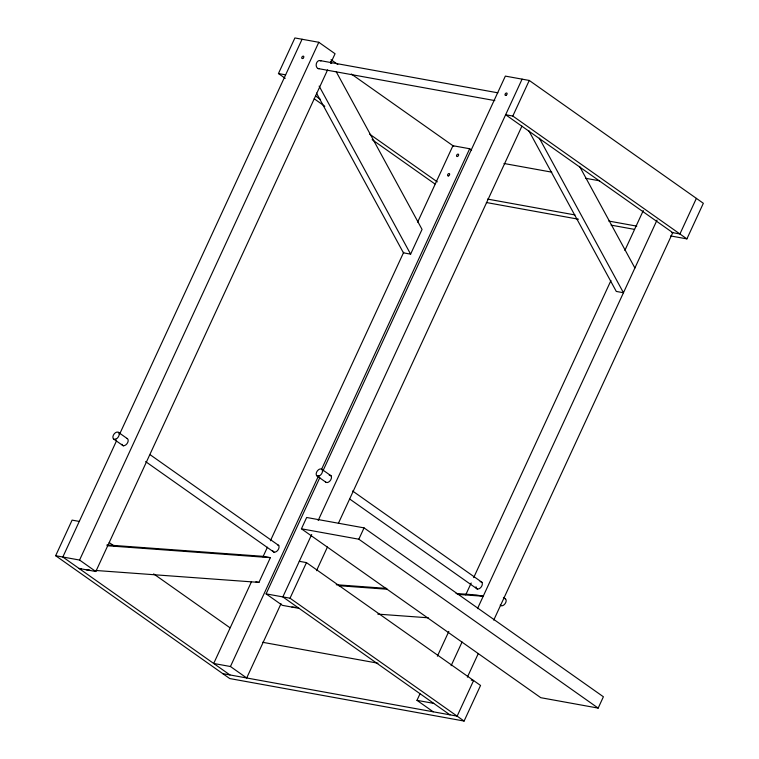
<?xml version="1.0" encoding="UTF-8"?>
<svg xmlns="http://www.w3.org/2000/svg" width="759" height="759" viewBox="0 0 759 759"><rect width="100%" height="100%" fill="white"/><g stroke="black" fill="none" stroke-linecap="round" stroke-linejoin="round"><path stroke-width="1.14" d="M299.293 561.309L306.465 562.609L480.551 685.453L464.1 721.05L229.74 678.555L55.654 555.711L72.105 520.114L79.278 521.424M285.213 78.319L278.449 73.547L294.9 37.95L318.808 42.286L335.061 53.747L330.582 63.443M116.544 440.761L62.826 557.011L229.949 674.941M119.533 434.3L302.073 39.25M55.654 555.711L79.572 560.047L318.808 42.286M81.422 568.652L79.078 568.482L95.814 571.518L327.594 69.894M251.504 581.669L213.696 663.48L230.442 666.516L246.694 677.977L281.01 603.709M262.946 556.916L267.415 547.22M270.403 540.769L403.703 252.282M417.63 222.14L452.943 145.719L469.679 148.745L471.595 150.102M95.653 570.464L258.942 582.39L270.375 557.647L263.202 556.347L106.953 544.943M316.484 93.091L403.437 252.842L410.619 254.142L422.051 229.408L336.218 71.725M230.442 666.516L318.476 475.988M321.465 469.527L469.679 148.745M299.093 608.376L282.357 605.34L266.105 593.87L319.824 477.62M322.812 471.159L505.352 76.109L529.26 80.445L703.346 203.289L686.895 238.886L670.576 235.926M301.427 528.805L306.664 517.477L364.054 527.885L603.396 696.771L598.168 708.1L540.769 697.692L301.427 528.805L358.827 539.213L598.168 708.1M311.693 534.478L282.851 596.906L449.964 714.836M318.163 520.484L522.088 79.145M266.105 593.87L290.023 598.206L306.465 562.609M672.759 232.671L505.636 114.742L512.818 116.042L529.26 80.445M316.503 570.702L327.442 547.011M338.391 523.331L521.926 126.127M358.827 539.213L364.054 527.885M433.228 711.8L416.976 700.339L419.964 693.878M437.374 656.203L448.816 631.441M465.722 594.847L471.197 583.007M473.682 577.618L610.957 280.526M624.885 250.385L643.29 210.556M451.131 665.69L462.07 642.01M477.487 608.642L657.047 220.053M467.373 677.161L478.322 653.48M493.739 620.112L672.797 232.596M696.382 198.374L679.931 233.971L671.772 232.491M107.076 545.73L270.375 557.647M336.246 584.734L386.758 588.424M456.074 593.481L476.045 594.942L483.217 596.242L457.373 594.354M338.723 585.692L386.891 589.212M86.251 569.781L89.78 570.037M291.921 607.067L295.441 607.333M377.802 614.116L428.323 617.807M319.776 60.53L497.885 92.826M317.879 68.519L494.821 100.596M278.449 73.547L285.621 74.847M503.995 163.489L551.793 172.16M585.616 178.289L599.601 180.822M487.544 199.086L574.99 214.939M608.803 221.068L636.792 226.144M486.348 202.52L578.462 219.218M611.109 225.138L634.429 229.37M255.868 581.83L258.942 582.39M262.538 642.275L377.973 663.205M471.254 680.121L473.588 680.538L457.146 716.135L222.776 673.641M416.976 700.339L433.721 703.375M512.818 116.042L686.895 238.886M331.047 59.705L337.812 64.477M351.341 74.012L453.73 146.269M315.564 95.976L320.402 99.391M369.661 134.153L437.288 181.866M314.188 98.765L324.814 106.269M372.147 139.665L434.945 183.972M321.664 469.176L331.322 475.997M352.593 490.997L482.117 582.4M503.378 597.409L505.314 598.775M317.015 475.95L325.715 482.098M349.88 499.147L477.477 589.183M118.376 432.317L127.066 438.455M150.273 454.821L278.828 545.541M113.727 439.1L123.394 445.922M145.624 461.605L274.189 552.324M290.023 598.206L464.1 721.05M109.22 542.552L114.049 545.958M153.66 573.908L229.977 627.759M79.572 560.047L95.814 571.518M579.553 166.335L634.894 267.993M539.326 138.166L623.462 292.737L616.289 291.437L528.767 130.643M330.573 61.356L331.702 63.424M319.141 86.09L410.619 254.142M480.105 581.717A4.108 2.581 -54.8 0 1 482.278 584.572A4.108 2.581 -54.8 0 1 478.787 588.861A4.108 2.581 -54.8 0 1 476.007 586.754M277.585 544.858A4.108 2.581 -54.8 0 1 277.747 550.341A4.108 2.581 -54.8 0 1 272.813 550.73M504.678 598.519A4.108 2.581 -54.8 0 1 505.162 603.576A4.108 2.581 -54.8 0 1 500.19 605.075M329.235 475.248A4.108 2.581 -54.8 0 1 330.753 479.849A4.108 2.581 -54.8 0 1 325.507 481.804M126.715 438.398A4.108 2.581 -54.8 0 1 126.867 443.882A4.108 2.581 -54.8 0 1 121.933 444.262M319.122 68.68A4.108 3.064 -79.7 0 1 316.313 63.765A4.108 3.064 -79.7 0 1 320.953 60.967M448.569 175.87A1.366 0.863 -54.8 0 0 449.537 173.773A1.366 0.863 -54.8 0 0 447.706 174.579A1.366 0.863 -54.8 0 0 448.569 175.87M457.535 156.458A1.366 0.863 -54.8 0 0 458.512 154.352A1.366 0.863 -54.8 0 0 456.681 155.159A1.366 0.863 -54.8 0 0 457.535 156.458M115.937 439.1A4.108 2.581 -54.8 0 0 118.85 432.801A4.108 2.581 -54.8 0 0 113.357 435.22A4.108 2.581 -54.8 0 0 115.937 439.1M319.226 475.959A4.108 2.581 -54.8 0 0 322.139 469.66A4.108 2.581 -54.8 0 0 316.645 472.079A4.108 2.581 -54.8 0 0 319.226 475.959M506.016 95.34A1.366 0.863 -54.8 0 0 506.993 93.243A1.366 0.863 -54.8 0 0 505.162 94.05A1.366 0.863 -54.8 0 0 506.016 95.34M302.737 58.481A1.366 0.863 -54.8 0 0 303.714 56.384A1.366 0.863 -54.8 0 0 301.883 57.191A1.366 0.863 -54.8 0 0 302.737 58.481"/></g></svg>
